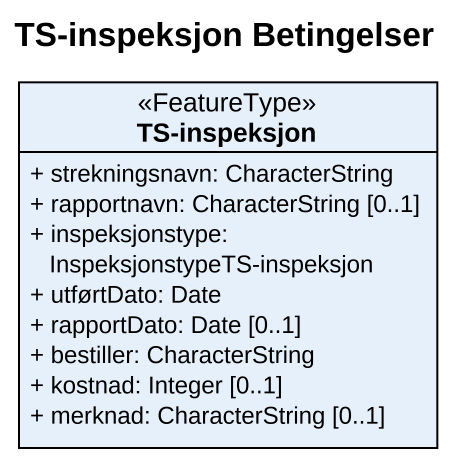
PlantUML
@startuml
title TS-inspeksjon Betingelser
hide circle
hide empty members
skinparam classAttributeIconSize 0
class "TS-inspeksjon" as TS_inspeksjon <<FeatureType>> {
  + strekningsnavn: CharacterString
  + rapportnavn: CharacterString [0..1]
  + inspeksjonstype: InspeksjonstypeTS-inspeksjon
  + utførtDato: Date
  + rapportDato: Date [0..1]
  + bestiller: CharacterString
  + kostnad: Integer [0..1]
  + merknad: CharacterString [0..1]
}
@enduml
